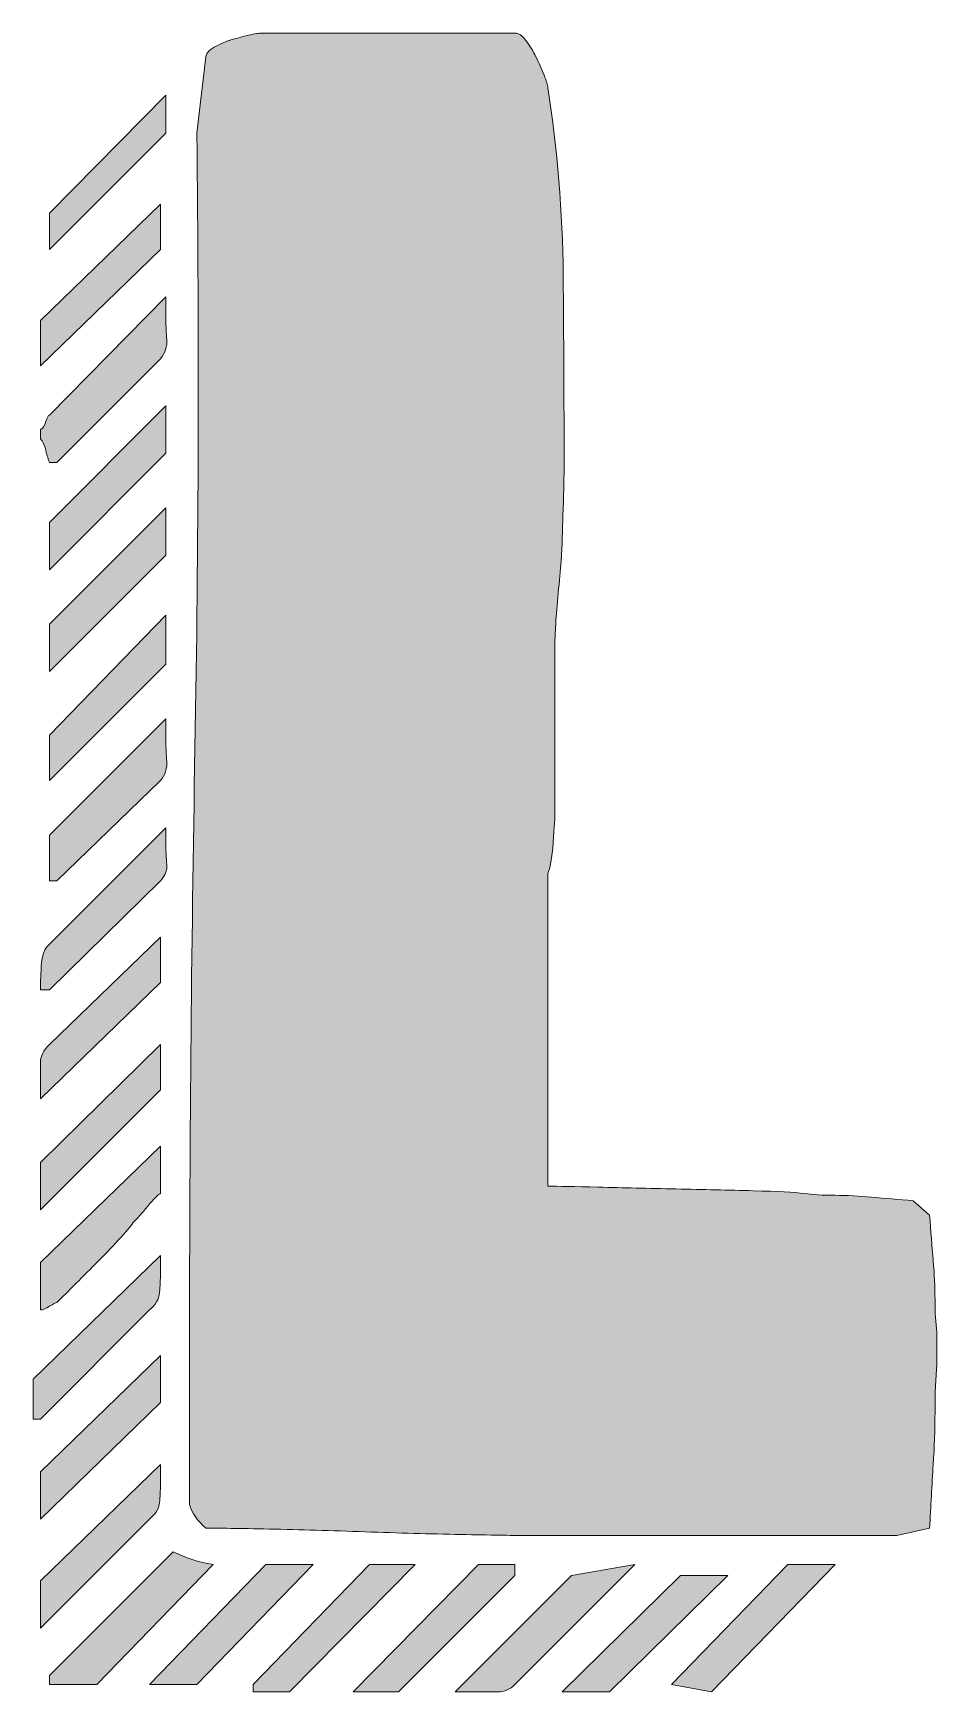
# Model space of a CAD drawing. Header units: inches. Extents: x 61 to 439, y -460 to -39.
# Drawn here: x 134.7 to 187.9, y -449.1 to -351.6 of the extents above; entities that cross this region are included whole.
import ezdxf

# ---------------------------------------------------------------- set-up
doc = ezdxf.new("R2010")
doc.units = ezdxf.units.IN
doc.header["$MEASUREMENT"] = 0
doc.layers.add('Layer 1', color=7, linetype='Continuous')

# ---------------------------------------------------------------- blocks, each defined once
blk = doc.blocks.new('block 3')
at = {"layer": 'Layer 1', "true_color": 0x0b0b0b}
h = blk.add_hatch(color=28, dxfattribs=at)
h.dxf.hatch_style = 2
edge = h.paths.add_edge_path()
edge.add_spline(control_points=[(142.198, -423.468), (142.198, -423.468), (142.198, -424.537), (142.198, -424.537), (142.198, -424.895), (142.18, -425.27), (142.144, -425.661), (142.108, -426.054), (141.911, -426.392), (141.555, -426.677), (141.555, -426.677), (135.137, -433.097), (135.137, -433.097), (135.137, -433.097), (134.708, -433.097), (134.708, -433.097), (134.708, -433.097), (134.708, -430.743), (134.708, -430.743), (134.708, -430.743), (142.198, -423.468), (142.198, -423.468)], knot_values=[0, 0, 0, 0, 1, 1, 1, 2, 2, 2, 3, 3, 3, 4, 4, 4, 5, 5, 5, 6, 6, 6, 7, 7, 7, 7], degree=3, periodic=1)
h.paths.add_polyline_path([(142.198, -361.623), (142.198, -364.297), (135.137, -371.145), (135.137, -368.471)])
edge = h.paths.add_edge_path()
edge.add_spline(control_points=[(135.137, -374.89), (135.277, -374.82), (135.386, -374.66), (135.456, -374.409), (135.527, -374.159), (135.599, -374.035), (135.671, -374.035), (135.671, -374.035), (142.518, -367.08), (142.518, -367.08), (142.518, -367.08), (142.518, -368.471), (142.518, -368.471), (142.518, -368.828), (142.536, -369.202), (142.572, -369.594), (142.606, -369.987), (142.482, -370.361), (142.198, -370.717), (142.198, -370.717), (136.099, -376.816), (136.099, -376.816), (136.099, -376.816), (135.884, -376.816), (135.884, -376.816), (135.884, -376.816), (135.671, -376.816), (135.671, -376.816), (135.599, -376.674), (135.527, -376.442), (135.456, -376.12), (135.386, -375.8), (135.277, -375.569), (135.137, -375.426), (135.137, -375.426), (135.137, -375.104), (135.137, -375.104), (135.137, -375.104), (135.137, -374.89), (135.137, -374.89)], knot_values=[0, 0, 0, 0, 1, 1, 1, 2, 2, 2, 3, 3, 3, 4, 4, 4, 5, 5, 5, 6, 6, 6, 7, 7, 7, 8, 8, 8, 9, 9, 9, 10, 10, 10, 11, 11, 11, 12, 12, 12, 13, 13, 13, 13], degree=3, periodic=1)
edge = h.paths.add_edge_path()
edge.add_spline(control_points=[(142.518, -399.393), (142.518, -399.751), (142.536, -400.107), (142.572, -400.462), (142.606, -400.82), (142.482, -401.142), (142.198, -401.425), (142.198, -401.425), (135.671, -407.846), (135.671, -407.846), (135.671, -407.846), (135.137, -407.846), (135.137, -407.846), (135.137, -407.561), (135.153, -407.097), (135.189, -406.455), (135.225, -405.812), (135.386, -405.384), (135.671, -405.17), (135.671, -405.17), (142.518, -398.323), (142.518, -398.323), (142.518, -398.323), (142.518, -399.393), (142.518, -399.393)], knot_values=[0, 0, 0, 0, 1, 1, 1, 2, 2, 2, 3, 3, 3, 4, 4, 4, 5, 5, 5, 6, 6, 6, 7, 7, 7, 8, 8, 8, 8], degree=3, periodic=1)
edge = h.paths.add_edge_path()
edge.add_spline(control_points=[(142.198, -407.417), (142.198, -407.417), (135.137, -414.265), (135.137, -414.265), (135.137, -414.265), (135.137, -413.088), (135.137, -413.088), (135.137, -412.732), (135.137, -412.393), (135.137, -412.072), (135.137, -411.751), (135.314, -411.414), (135.671, -411.056), (135.671, -411.056), (142.198, -404.743), (142.198, -404.743), (142.198, -404.743), (142.198, -407.417), (142.198, -407.417)], knot_values=[0, 0, 0, 0, 1, 1, 1, 2, 2, 2, 3, 3, 3, 4, 4, 4, 5, 5, 5, 6, 6, 6, 6], degree=3, periodic=1)
h.paths.add_polyline_path([(142.198, -411.056), (142.198, -413.73), (135.137, -420.792), (135.137, -418.01)])
edge = h.paths.add_edge_path()
edge.add_spline(control_points=[(142.198, -417.047), (142.198, -417.047), (142.198, -418.438), (142.198, -418.438), (142.198, -418.438), (142.198, -419.829), (142.198, -419.829), (142.054, -419.902), (141.804, -420.15), (141.449, -420.578), (141.091, -421.006), (140.807, -421.327), (140.592, -421.541), (140.449, -421.755), (140.164, -422.095), (139.736, -422.558), (139.308, -423.022), (138.861, -423.486), (138.399, -423.949), (137.935, -424.413), (137.491, -424.858), (137.062, -425.286), (136.634, -425.714), (136.313, -426.035), (136.099, -426.249), (136.027, -426.249), (135.884, -426.321), (135.671, -426.463), (135.456, -426.606), (135.277, -426.677), (135.137, -426.677), (135.137, -426.677), (135.137, -423.895), (135.137, -423.895), (135.137, -423.895), (142.198, -417.047), (142.198, -417.047)], knot_values=[0, 0, 0, 0, 1, 1, 1, 2, 2, 2, 3, 3, 3, 4, 4, 4, 5, 5, 5, 6, 6, 6, 7, 7, 7, 8, 8, 8, 9, 9, 9, 10, 10, 10, 11, 11, 11, 12, 12, 12, 12], degree=3, periodic=1)
h.paths.add_polyline_path([(142.198, -429.352), (142.198, -432.133), (135.137, -438.982), (135.137, -436.2)])
edge = h.paths.add_edge_path()
edge.add_spline(control_points=[(142.198, -435.772), (142.198, -435.772), (142.198, -436.949), (142.198, -436.949), (142.198, -437.307), (142.18, -437.662), (142.144, -438.019), (142.108, -438.377), (141.911, -438.698), (141.555, -438.982), (141.555, -438.982), (135.137, -445.401), (135.137, -445.401), (135.137, -445.401), (135.137, -442.619), (135.137, -442.619), (135.137, -442.619), (142.198, -435.772), (142.198, -435.772)], knot_values=[0, 0, 0, 0, 1, 1, 1, 2, 2, 2, 3, 3, 3, 4, 4, 4, 5, 5, 5, 6, 6, 6, 6], degree=3, periodic=1)
h.paths.add_polyline_path([(142.518, -355.203), (142.518, -357.45), (135.671, -364.297), (135.671, -362.158)])
h.paths.add_polyline_path([(142.518, -373.499), (142.518, -376.281), (135.671, -383.129), (135.671, -380.348)])
h.paths.add_polyline_path([(142.518, -379.491), (142.518, -382.273), (135.671, -389.121), (135.671, -386.339)])
h.paths.add_polyline_path([(142.518, -385.804), (142.518, -388.693), (135.671, -395.54), (135.671, -392.866)])
edge = h.paths.add_edge_path()
edge.add_spline(control_points=[(142.518, -391.903), (142.518, -391.903), (142.518, -393.187), (142.518, -393.187), (142.518, -393.615), (142.536, -394.026), (142.572, -394.418), (142.606, -394.81), (142.482, -395.185), (142.198, -395.54), (142.198, -395.54), (136.099, -401.425), (136.099, -401.425), (136.099, -401.425), (135.671, -401.425), (135.671, -401.425), (135.671, -401.425), (135.671, -398.751), (135.671, -398.751), (135.671, -398.751), (142.518, -391.903), (142.518, -391.903)], knot_values=[0, 0, 0, 0, 1, 1, 1, 2, 2, 2, 3, 3, 3, 4, 4, 4, 5, 5, 5, 6, 6, 6, 7, 7, 7, 7], degree=3, periodic=1)
edge = h.paths.add_edge_path()
edge.add_spline(control_points=[(142.946, -440.908), (143.66, -441.264), (144.444, -441.513), (145.3, -441.657), (145.3, -441.657), (138.453, -448.718), (138.453, -448.718), (138.453, -448.718), (135.671, -448.718), (135.671, -448.718), (135.671, -448.718), (135.671, -448.184), (135.671, -448.184), (135.671, -448.184), (142.946, -440.908), (142.946, -440.908)], knot_values=[0, 0, 0, 0, 1, 1, 1, 2, 2, 2, 3, 3, 3, 4, 4, 4, 5, 5, 5, 5], degree=3, periodic=1)
h.paths.add_polyline_path([(151.186, -441.657), (144.337, -448.718), (141.555, -448.718), (148.404, -441.657)])
edge = h.paths.add_edge_path()
edge.add_spline(control_points=[(144.872, -439.517), (144.373, -439.089), (144.052, -438.625), (143.909, -438.126), (143.909, -438.126), (143.909, -429.673), (143.909, -429.673), (143.909, -417.547), (144.018, -405.528), (144.231, -393.615), (144.444, -381.703), (144.48, -369.648), (144.337, -357.45), (144.337, -357.45), (144.872, -352.956), (144.872, -352.956), (144.872, -352.742), (145.087, -352.528), (145.515, -352.314), (145.943, -352.1), (146.193, -351.993), (146.263, -351.993), (146.478, -351.923), (146.798, -351.832), (147.226, -351.725), (147.654, -351.618), (147.939, -351.565), (148.082, -351.565), (148.082, -351.565), (163.062, -351.565), (163.062, -351.565), (163.277, -351.565), (163.49, -351.709), (163.705, -351.993), (163.918, -352.279), (164.113, -352.599), (164.292, -352.956), (164.469, -353.314), (164.63, -353.67), (164.774, -354.026), (164.917, -354.383), (164.988, -354.633), (164.988, -354.774), (165.558, -358.413), (165.86, -362.087), (165.898, -365.795), (165.932, -369.505), (165.95, -373.216), (165.95, -376.923), (165.95, -377.566), (165.932, -378.44), (165.898, -379.545), (165.86, -380.651), (165.844, -381.24), (165.844, -381.311), (165.844, -381.454), (165.826, -381.81), (165.79, -382.38), (165.753, -382.952), (165.701, -383.576), (165.631, -384.252), (165.558, -384.932), (165.504, -385.555), (165.47, -386.125), (165.434, -386.697), (165.416, -387.053), (165.416, -387.195), (165.416, -387.195), (165.416, -397.36), (165.416, -397.36), (165.416, -397.646), (165.38, -398.252), (165.309, -399.179), (165.237, -400.107), (165.13, -400.714), (164.988, -400.998), (164.988, -400.998), (164.988, -419.401), (164.988, -419.401), (165.558, -419.401), (166.555, -419.419), (167.985, -419.454), (169.41, -419.492), (170.926, -419.527), (172.532, -419.562), (174.136, -419.598), (175.651, -419.633), (177.079, -419.668), (178.506, -419.706), (179.503, -419.759), (180.074, -419.829), (180.572, -419.902), (181.179, -419.936), (181.893, -419.936), (182.607, -419.936), (183.32, -419.973), (184.034, -420.043), (184.818, -420.115), (185.638, -420.187), (186.494, -420.257), (186.494, -420.257), (187.457, -421.113), (187.457, -421.113), (187.527, -422.041), (187.6, -422.932), (187.672, -423.788), (187.743, -424.574), (187.779, -425.34), (187.779, -426.089), (187.779, -426.838), (187.813, -427.463), (187.885, -427.961), (187.885, -427.961), (187.885, -428.924), (187.885, -428.924), (187.885, -428.924), (187.885, -429.887), (187.885, -429.887), (187.813, -430.673), (187.779, -431.599), (187.779, -432.669), (187.779, -433.739), (187.743, -434.774), (187.672, -435.772), (187.6, -436.986), (187.527, -438.233), (187.457, -439.517), (187.457, -439.517), (185.531, -439.945), (185.531, -439.945), (185.531, -439.945), (176.757, -439.945), (176.757, -439.945), (176.757, -439.945), (163.596, -439.945), (163.596, -439.945), (162.883, -439.945), (161.635, -439.927), (159.852, -439.892), (158.069, -439.854), (156.195, -439.801), (154.235, -439.731), (152.271, -439.658), (150.4, -439.605), (148.617, -439.57), (146.834, -439.534), (145.585, -439.517), (144.872, -439.517)], knot_values=[0, 0, 0, 0, 1, 1, 1, 2, 2, 2, 3, 3, 3, 4, 4, 4, 5, 5, 5, 6, 6, 6, 7, 7, 7, 8, 8, 8, 9, 9, 9, 10, 10, 10, 11, 11, 11, 12, 12, 12, 13, 13, 13, 14, 14, 14, 15, 15, 15, 16, 16, 16, 17, 17, 17, 18, 18, 18, 19, 19, 19, 20, 20, 20, 21, 21, 21, 22, 22, 22, 23, 23, 23, 24, 24, 24, 25, 25, 25, 26, 26, 26, 27, 27, 27, 28, 28, 28, 29, 29, 29, 30, 30, 30, 31, 31, 31, 32, 32, 32, 33, 33, 33, 34, 34, 34, 35, 35, 35, 36, 36, 36, 37, 37, 37, 38, 38, 38, 39, 39, 39, 40, 40, 40, 41, 41, 41, 42, 42, 42, 43, 43, 43, 44, 44, 44, 45, 45, 45, 46, 46, 46, 47, 47, 47, 48, 48, 48, 49, 49, 49, 49], degree=3, periodic=1)
h.paths.add_polyline_path([(154.503, -441.657), (157.178, -441.657), (149.795, -449.146), (147.654, -449.146), (147.654, -448.718)])
h.paths.add_polyline_path([(163.062, -441.657), (163.062, -442.299), (156.215, -449.146), (153.54, -449.146), (160.923, -441.657)])
edge = h.paths.add_edge_path()
edge.add_spline(control_points=[(170.123, -441.657), (170.123, -441.657), (163.062, -448.718), (163.062, -448.718), (162.776, -449.003), (162.437, -449.146), (162.045, -449.146), (161.653, -449.146), (161.279, -449.146), (160.923, -449.146), (160.923, -449.146), (159.532, -449.146), (159.532, -449.146), (159.532, -449.146), (166.379, -442.299), (166.379, -442.299), (166.379, -442.299), (170.123, -441.657), (170.123, -441.657)], knot_values=[0, 0, 0, 0, 1, 1, 1, 2, 2, 2, 3, 3, 3, 4, 4, 4, 5, 5, 5, 6, 6, 6, 6], degree=3, periodic=1)
h.paths.add_polyline_path([(175.581, -442.299), (168.626, -449.146), (165.844, -449.146), (172.799, -442.299)])
h.paths.add_polyline_path([(179.111, -441.657), (181.893, -441.657), (174.618, -449.146), (172.264, -448.718)])
at = {"layer": 'Layer 1', "lineweight": 0}
for points in [[(142.518, -355.203), (142.518, -357.45), (135.671, -364.297), (135.671, -362.158), (142.518, -355.203)], [(142.198, -361.623), (142.198, -364.297), (135.137, -371.145), (135.137, -368.471), (142.198, -361.623)], [(142.518, -373.499), (142.518, -376.281), (135.671, -383.129), (135.671, -380.348), (142.518, -373.499)], [(142.518, -379.491), (142.518, -382.273), (135.671, -389.121), (135.671, -386.339), (142.518, -379.491)], [(142.518, -385.804), (142.518, -388.693), (135.671, -395.54), (135.671, -392.866), (142.518, -385.804)], [(142.198, -411.056), (142.198, -413.73), (135.137, -420.792), (135.137, -418.01), (142.198, -411.056)], [(142.198, -429.352), (142.198, -432.133), (135.137, -438.982), (135.137, -436.2), (142.198, -429.352)], [(151.186, -441.657), (144.337, -448.718), (141.555, -448.718), (148.404, -441.657), (151.186, -441.657)], [(154.503, -441.657), (157.178, -441.657), (149.795, -449.146), (147.654, -449.146), (147.654, -448.718), (154.503, -441.657)], [(163.062, -441.657), (163.062, -442.299), (156.215, -449.146), (153.54, -449.146), (160.923, -441.657), (163.062, -441.657)], [(179.111, -441.657), (181.893, -441.657), (174.618, -449.146), (172.264, -448.718), (179.111, -441.657)], [(175.581, -442.299), (168.626, -449.146), (165.844, -449.146), (172.799, -442.299), (175.581, -442.299)]]:
    blk.add_lwpolyline(points, dxfattribs=at)
for points, knots in [([(144.872, -439.517), (144.373, -439.089), (144.052, -438.625), (143.909, -438.126), (143.909, -438.126), (143.909, -429.673), (143.909, -429.673), (143.909, -417.547), (144.018, -405.528), (144.231, -393.615), (144.444, -381.703), (144.48, -369.648), (144.337, -357.45), (144.337, -357.45), (144.872, -352.956), (144.872, -352.956), (144.872, -352.742), (145.087, -352.528), (145.515, -352.314), (145.943, -352.1), (146.193, -351.993), (146.263, -351.993), (146.478, -351.923), (146.798, -351.832), (147.226, -351.725), (147.654, -351.618), (147.939, -351.565), (148.082, -351.565), (148.082, -351.565), (163.062, -351.565), (163.062, -351.565), (163.277, -351.565), (163.49, -351.709), (163.705, -351.993), (163.918, -352.279), (164.113, -352.599), (164.292, -352.956), (164.469, -353.314), (164.63, -353.67), (164.774, -354.026), (164.917, -354.383), (164.988, -354.633), (164.988, -354.774), (165.558, -358.413), (165.86, -362.087), (165.898, -365.795), (165.932, -369.505), (165.95, -373.216), (165.95, -376.923), (165.95, -377.566), (165.932, -378.44), (165.898, -379.545), (165.86, -380.651), (165.844, -381.24), (165.844, -381.311), (165.844, -381.454), (165.826, -381.81), (165.79, -382.38), (165.753, -382.952), (165.701, -383.576), (165.631, -384.252), (165.558, -384.932), (165.504, -385.555), (165.47, -386.125), (165.434, -386.697), (165.416, -387.053), (165.416, -387.195), (165.416, -387.195), (165.416, -397.36), (165.416, -397.36), (165.416, -397.646), (165.38, -398.252), (165.309, -399.179), (165.237, -400.107), (165.13, -400.714), (164.988, -400.998), (164.988, -400.998), (164.988, -419.401), (164.988, -419.401), (165.558, -419.401), (166.555, -419.419), (167.985, -419.454), (169.41, -419.492), (170.926, -419.527), (172.532, -419.562), (174.136, -419.598), (175.651, -419.633), (177.079, -419.668), (178.506, -419.706), (179.503, -419.759), (180.074, -419.829), (180.572, -419.902), (181.179, -419.936), (181.893, -419.936), (182.607, -419.936), (183.32, -419.973), (184.034, -420.043), (184.818, -420.115), (185.638, -420.187), (186.494, -420.257), (186.494, -420.257), (187.457, -421.113), (187.457, -421.113), (187.527, -422.041), (187.6, -422.932), (187.672, -423.788), (187.743, -424.574), (187.779, -425.34), (187.779, -426.089), (187.779, -426.838), (187.813, -427.463), (187.885, -427.961), (187.885, -427.961), (187.885, -428.924), (187.885, -428.924), (187.885, -428.924), (187.885, -429.887), (187.885, -429.887), (187.813, -430.673), (187.779, -431.599), (187.779, -432.669), (187.779, -433.739), (187.743, -434.774), (187.672, -435.772), (187.6, -436.986), (187.527, -438.233), (187.457, -439.517), (187.457, -439.517), (185.531, -439.945), (185.531, -439.945), (185.531, -439.945), (176.757, -439.945), (176.757, -439.945), (176.757, -439.945), (163.596, -439.945), (163.596, -439.945), (162.883, -439.945), (161.635, -439.927), (159.852, -439.892), (158.069, -439.854), (156.195, -439.801), (154.235, -439.731), (152.271, -439.658), (150.4, -439.605), (148.617, -439.57), (146.834, -439.534), (145.585, -439.517), (144.872, -439.517)], [0, 0, 0, 0, 1, 1, 1, 2, 2, 2, 3, 3, 3, 4, 4, 4, 5, 5, 5, 6, 6, 6, 7, 7, 7, 8, 8, 8, 9, 9, 9, 10, 10, 10, 11, 11, 11, 12, 12, 12, 13, 13, 13, 14, 14, 14, 15, 15, 15, 16, 16, 16, 17, 17, 17, 18, 18, 18, 19, 19, 19, 20, 20, 20, 21, 21, 21, 22, 22, 22, 23, 23, 23, 24, 24, 24, 25, 25, 25, 26, 26, 26, 27, 27, 27, 28, 28, 28, 29, 29, 29, 30, 30, 30, 31, 31, 31, 32, 32, 32, 33, 33, 33, 34, 34, 34, 35, 35, 35, 36, 36, 36, 37, 37, 37, 38, 38, 38, 39, 39, 39, 40, 40, 40, 41, 41, 41, 42, 42, 42, 43, 43, 43, 44, 44, 44, 45, 45, 45, 46, 46, 46, 47, 47, 47, 48, 48, 48, 49, 49, 49, 49]), ([(135.137, -374.89), (135.277, -374.82), (135.386, -374.66), (135.456, -374.409), (135.527, -374.159), (135.599, -374.035), (135.671, -374.035), (135.671, -374.035), (142.518, -367.08), (142.518, -367.08), (142.518, -367.08), (142.518, -368.471), (142.518, -368.471), (142.518, -368.828), (142.536, -369.202), (142.572, -369.594), (142.606, -369.987), (142.482, -370.361), (142.198, -370.717), (142.198, -370.717), (136.099, -376.816), (136.099, -376.816), (136.099, -376.816), (135.884, -376.816), (135.884, -376.816), (135.884, -376.816), (135.671, -376.816), (135.671, -376.816), (135.599, -376.674), (135.527, -376.442), (135.456, -376.12), (135.386, -375.8), (135.277, -375.569), (135.137, -375.426), (135.137, -375.426), (135.137, -375.104), (135.137, -375.104), (135.137, -375.104), (135.137, -374.89), (135.137, -374.89)], [0, 0, 0, 0, 1, 1, 1, 2, 2, 2, 3, 3, 3, 4, 4, 4, 5, 5, 5, 6, 6, 6, 7, 7, 7, 8, 8, 8, 9, 9, 9, 10, 10, 10, 11, 11, 11, 12, 12, 12, 13, 13, 13, 13]), ([(142.518, -391.903), (142.518, -391.903), (142.518, -393.187), (142.518, -393.187), (142.518, -393.615), (142.536, -394.026), (142.572, -394.418), (142.606, -394.81), (142.482, -395.185), (142.198, -395.54), (142.198, -395.54), (136.099, -401.425), (136.099, -401.425), (136.099, -401.425), (135.671, -401.425), (135.671, -401.425), (135.671, -401.425), (135.671, -398.751), (135.671, -398.751), (135.671, -398.751), (142.518, -391.903), (142.518, -391.903)], [0, 0, 0, 0, 1, 1, 1, 2, 2, 2, 3, 3, 3, 4, 4, 4, 5, 5, 5, 6, 6, 6, 7, 7, 7, 7]), ([(142.518, -399.393), (142.518, -399.751), (142.536, -400.107), (142.572, -400.462), (142.606, -400.82), (142.482, -401.142), (142.198, -401.425), (142.198, -401.425), (135.671, -407.846), (135.671, -407.846), (135.671, -407.846), (135.137, -407.846), (135.137, -407.846), (135.137, -407.561), (135.153, -407.097), (135.189, -406.455), (135.225, -405.812), (135.386, -405.384), (135.671, -405.17), (135.671, -405.17), (142.518, -398.323), (142.518, -398.323), (142.518, -398.323), (142.518, -399.393), (142.518, -399.393)], [0, 0, 0, 0, 1, 1, 1, 2, 2, 2, 3, 3, 3, 4, 4, 4, 5, 5, 5, 6, 6, 6, 7, 7, 7, 8, 8, 8, 8]), ([(142.198, -407.417), (142.198, -407.417), (135.137, -414.265), (135.137, -414.265), (135.137, -414.265), (135.137, -413.088), (135.137, -413.088), (135.137, -412.732), (135.137, -412.393), (135.137, -412.072), (135.137, -411.751), (135.314, -411.414), (135.671, -411.056), (135.671, -411.056), (142.198, -404.743), (142.198, -404.743), (142.198, -404.743), (142.198, -407.417), (142.198, -407.417)], [0, 0, 0, 0, 1, 1, 1, 2, 2, 2, 3, 3, 3, 4, 4, 4, 5, 5, 5, 6, 6, 6, 6]), ([(142.198, -417.047), (142.198, -417.047), (142.198, -418.438), (142.198, -418.438), (142.198, -418.438), (142.198, -419.829), (142.198, -419.829), (142.054, -419.902), (141.804, -420.15), (141.449, -420.578), (141.091, -421.006), (140.807, -421.327), (140.592, -421.541), (140.449, -421.755), (140.164, -422.095), (139.736, -422.558), (139.308, -423.022), (138.861, -423.486), (138.399, -423.949), (137.935, -424.413), (137.491, -424.858), (137.062, -425.286), (136.634, -425.714), (136.313, -426.035), (136.099, -426.249), (136.027, -426.249), (135.884, -426.321), (135.671, -426.463), (135.456, -426.606), (135.277, -426.677), (135.137, -426.677), (135.137, -426.677), (135.137, -423.895), (135.137, -423.895), (135.137, -423.895), (142.198, -417.047), (142.198, -417.047)], [0, 0, 0, 0, 1, 1, 1, 2, 2, 2, 3, 3, 3, 4, 4, 4, 5, 5, 5, 6, 6, 6, 7, 7, 7, 8, 8, 8, 9, 9, 9, 10, 10, 10, 11, 11, 11, 12, 12, 12, 12]), ([(142.198, -423.468), (142.198, -423.468), (142.198, -424.537), (142.198, -424.537), (142.198, -424.895), (142.18, -425.27), (142.144, -425.661), (142.108, -426.054), (141.911, -426.392), (141.555, -426.677), (141.555, -426.677), (135.137, -433.097), (135.137, -433.097), (135.137, -433.097), (134.708, -433.097), (134.708, -433.097), (134.708, -433.097), (134.708, -430.743), (134.708, -430.743), (134.708, -430.743), (142.198, -423.468), (142.198, -423.468)], [0, 0, 0, 0, 1, 1, 1, 2, 2, 2, 3, 3, 3, 4, 4, 4, 5, 5, 5, 6, 6, 6, 7, 7, 7, 7]), ([(142.198, -435.772), (142.198, -435.772), (142.198, -436.949), (142.198, -436.949), (142.198, -437.307), (142.18, -437.662), (142.144, -438.019), (142.108, -438.377), (141.911, -438.698), (141.555, -438.982), (141.555, -438.982), (135.137, -445.401), (135.137, -445.401), (135.137, -445.401), (135.137, -442.619), (135.137, -442.619), (135.137, -442.619), (142.198, -435.772), (142.198, -435.772)], [0, 0, 0, 0, 1, 1, 1, 2, 2, 2, 3, 3, 3, 4, 4, 4, 5, 5, 5, 6, 6, 6, 6]), ([(142.946, -440.908), (143.66, -441.264), (144.444, -441.513), (145.3, -441.657), (145.3, -441.657), (138.453, -448.718), (138.453, -448.718), (138.453, -448.718), (135.671, -448.718), (135.671, -448.718), (135.671, -448.718), (135.671, -448.184), (135.671, -448.184), (135.671, -448.184), (142.946, -440.908), (142.946, -440.908)], [0, 0, 0, 0, 1, 1, 1, 2, 2, 2, 3, 3, 3, 4, 4, 4, 5, 5, 5, 5]), ([(170.123, -441.657), (170.123, -441.657), (163.062, -448.718), (163.062, -448.718), (162.776, -449.003), (162.437, -449.146), (162.045, -449.146), (161.653, -449.146), (161.279, -449.146), (160.923, -449.146), (160.923, -449.146), (159.532, -449.146), (159.532, -449.146), (159.532, -449.146), (166.379, -442.299), (166.379, -442.299), (166.379, -442.299), (170.123, -441.657), (170.123, -441.657)], [0, 0, 0, 0, 1, 1, 1, 2, 2, 2, 3, 3, 3, 4, 4, 4, 5, 5, 5, 6, 6, 6, 6])]:
    blk.add_open_spline(points, degree=3, knots=knots, dxfattribs=at)
blk = doc.blocks.new('block 2')
at = {"layer": 'Layer 1'}
blk.add_blockref('block 3', (0, 0), dxfattribs=at)

msp = doc.modelspace()

# ---------------------------------------------------------------- block references
at = {"layer": 'Layer 1'}
msp.add_blockref('block 2', (0, 0), dxfattribs=at)

doc.saveas('drawing.dxf')
